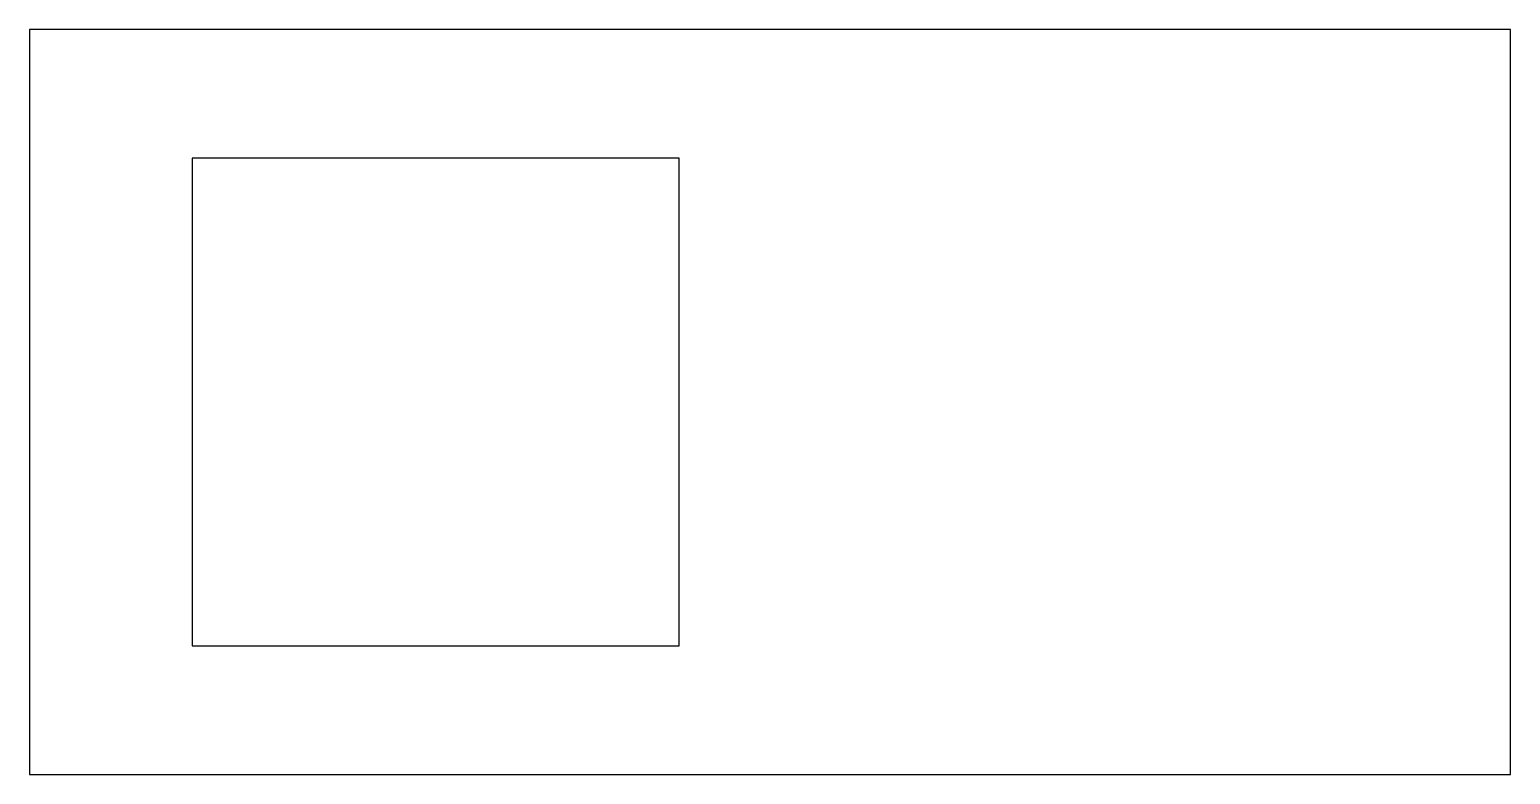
# Model space of a CAD drawing. Header units: millimetres. Extents: x -274 to 274, y -138 to 138.
import ezdxf

# ---------------------------------------------------------------- set-up
doc = ezdxf.new("R2010")
doc.units = ezdxf.units.MM

msp = doc.modelspace()

# ---------------------------------------------------------------- linework, layer by layer
at = {"color": 7, "linetype": 'Continuous', "lineweight": 25}
for p, q in [((273.5, 137.5), (-273.5, 137.5)), ((-273.5, 137.5), (-273.5, -137.5)), ((273.5, -137.5), (273.5, 137.5)), ((-213.5, 90), (-213.5, -90)), ((-33.5, 90), (-213.5, 90)), ((-33.5, -90), (-33.5, 90)), ((-213.5, -90), (-33.5, -90)), ((-273.5, -137.5), (273.5, -137.5))]:
    msp.add_line(p, q, dxfattribs=at)

doc.saveas('drawing.dxf')
